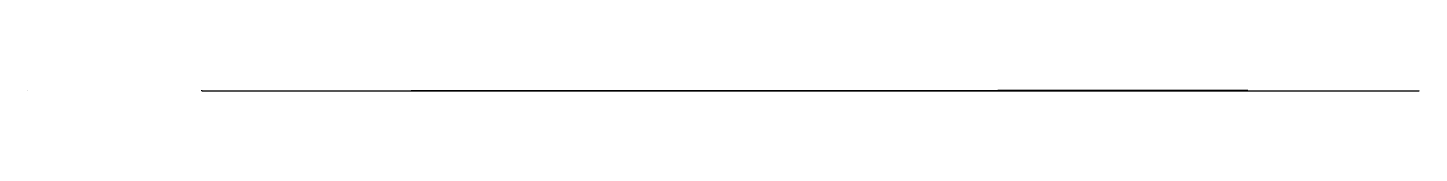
# Model space of a CAD drawing. Header units: metres. Extents: x -1 to 72750024, y 3999 to 4800.
# Drawn here: x 69950003 to 70350024, y 4079 to 4280 of the extents above; entities that cross this region are included whole.
import ezdxf

# ---------------------------------------------------------------- set-up
doc = ezdxf.new("R2010")
doc.units = ezdxf.units.M

msp = doc.modelspace()

# ---------------------------------------------------------------- linework, layer by layer
at = {"color": 7}
for p, q in [((69950003.013, 4280), (69950024.105, 4280)), ((69950003.013, 4280), (69950003.013, 4261.921)), ((69950024.105, 4261.921), (69950003.013, 4261.921)), ((69950006.026, 4273.974), (69950021.092, 4273.974)), ((69950024.105, 4280), (69950024.105, 4261.921)), ((70000000, 4260), (69999998.795, 4260)), ((70000000, 4224), (69999998.795, 4224)), ((70000000, 4188), (69999998.795, 4188)), ((70000000, 4152), (69999998.795, 4152)), ((70000000, 4116), (69999998.795, 4116)), ((70000000, 4080), (69999998.795, 4080)), ((70000000, 4252.8), (69999999.247, 4252.8)), ((70000000, 4245.6), (69999999.247, 4245.6)), ((70000000, 4238.4), (69999999.247, 4238.4)), ((70000000, 4231.2), (69999999.247, 4231.2)), ((70000000, 4216.8), (69999999.247, 4216.8)), ((70000000, 4209.6), (69999999.247, 4209.6)), ((70000000, 4202.4), (69999999.247, 4202.4)), ((70000000, 4195.2), (69999999.247, 4195.2)), ((70000000, 4180.8), (69999999.247, 4180.8)), ((70000000, 4173.6), (69999999.247, 4173.6)), ((70000000, 4166.4), (69999999.247, 4166.4)), ((70000000, 4159.2), (69999999.247, 4159.2)), ((70000000, 4144.8), (69999999.247, 4144.8)), ((70000000, 4137.6), (69999999.247, 4137.6)), ((70000000, 4130.4), (69999999.247, 4130.4)), ((70000000, 4123.2), (69999999.247, 4123.2)), ((70000000, 4108.8), (69999999.247, 4108.8)), ((70000000, 4101.6), (69999999.247, 4101.6)), ((70000000, 4094.4), (69999999.247, 4094.4)), ((70000000, 4087.2), (69999999.247, 4087.2)), ((70000000, 4080), (70000000, 4260)), ((70000000, 4080), (70350000, 4080)), ((70000000, 4080), (70000000, 4078.795)), ((70010000.001, 4080), (70010000.001, 4079.247)), ((70020000.002, 4080), (70020000.002, 4079.247)), ((70030000.003, 4080), (70030000.003, 4079.247)), ((70040000.003, 4080), (70040000.003, 4079.247)), ((70050000.001, 4080), (70050000.001, 4078.795)), ((70059999.998, 4080), (70059999.998, 4079.247)), ((70069999.996, 4080), (70069999.996, 4079.247)), ((70079999.993, 4080), (70079999.993, 4079.247)), ((70089999.991, 4080), (70089999.991, 4079.247)), ((70100000.002, 4080), (70100000.002, 4078.795)), ((70110000.006, 4080), (70110000.006, 4079.247)), ((70120000.01, 4080), (70120000.01, 4079.247)), ((70130000.015, 4080), (70130000.015, 4079.247)), ((70140000.019, 4080), (70140000.019, 4079.247)), ((70149999.996, 4080), (70149999.996, 4078.795)), ((70160000, 4080), (70160000, 4079.247)), ((70170000.005, 4080), (70170000.005, 4079.247)), ((70180000.009, 4080), (70180000.009, 4079.247)), ((70190000.013, 4080), (70190000.013, 4079.247)), ((70200000.004, 4080), (70200000.004, 4078.795)), ((70210000.008, 4080), (70210000.008, 4079.247)), ((70220000.012, 4080), (70220000.012, 4079.247)), ((70230000.003, 4080), (70230000.003, 4079.247)), ((70239999.994, 4080), (70239999.994, 4079.247)), ((70250000.012, 4080), (70250000.012, 4078.795)), ((70260000.002, 4080), (70260000.002, 4079.247)), ((70269999.993, 4080), (70269999.993, 4079.247)), ((70279999.984, 4080), (70279999.984, 4079.247)), ((70289999.975, 4080), (70289999.975, 4079.247)), ((70299999.992, 4080), (70299999.992, 4078.795)), ((70309999.983, 4080), (70309999.983, 4079.247)), ((70319999.974, 4080), (70319999.974, 4079.247)), ((70329999.964, 4080), (70329999.964, 4079.247)), ((70339999.955, 4080), (70339999.955, 4079.247)), ((70350000, 4080), (70350000, 4078.795)), ((70350003.013, 4260), (70350024.105, 4260)), ((70350003.013, 4260), (70350003.013, 4241.921)), ((70350024.105, 4241.921), (70350003.013, 4241.921)), ((70350006.026, 4253.974), (70350021.092, 4253.974)), ((70350024.105, 4260), (70350024.105, 4241.921))]:
    msp.add_line(p, q, dxfattribs=at)
at = {"color": 4}
for p, q in [((69950006.026, 4269.454), (69950021.092, 4269.454)), ((70029145.859, 4093.431), (70029487.02, 4093.869)), ((70029487.02, 4093.869), (70030379.461, 4095.313)), ((70030379.461, 4095.313), (70030391.221, 4095.303)), ((70030391.221, 4095.303), (70030594.23, 4095.612)), ((70030594.23, 4095.612), (70031587.9, 4097.052)), ((70031587.9, 4097.052), (70033731.73, 4100.235)), ((70033731.73, 4100.235), (70035027.672, 4102.337)), ((70035027.672, 4102.337), (70035060.5, 4102.307)), ((70035060.5, 4102.307), (70035383.559, 4102.805)), ((70035383.559, 4102.805), (70036079.039, 4103.695)), ((70036079.039, 4103.695), (70036220.809, 4104.051)), ((70036220.809, 4104.051), (70036475.91, 4104.232)), ((70036475.91, 4104.232), (70037583.609, 4105.953)), ((70037583.609, 4105.953), (70037595.719, 4105.908)), ((70037595.719, 4105.908), (70037858.66, 4106.154)), ((70037858.66, 4106.154), (70038209.539, 4106.656)), ((70038209.539, 4106.656), (70038284.77, 4106.749)), ((70038284.77, 4106.749), (70038406.02, 4106.924)), ((70038406.02, 4106.924), (70038621.34, 4107.177)), ((70038621.34, 4107.177), (70038730.211, 4107.336)), ((70038730.211, 4107.336), (70038891.93, 4107.576)), ((70038891.93, 4107.576), (70039172.051, 4107.84)), ((70039172.051, 4107.84), (70039771.578, 4108.703)), ((70039771.578, 4108.703), (70040238.539, 4109.279)), ((70040238.539, 4109.279), (70040279.34, 4109.332)), ((70040279.34, 4109.332), (70040351.238, 4109.411)), ((70040351.238, 4109.411), (70040381.699, 4109.475)), ((70040381.699, 4109.475), (70040487.559, 4109.606)), ((70040487.559, 4109.606), (70040498.23, 4109.496)), ((70040498.23, 4109.496), (70040648.75, 4109.879)), ((70040648.75, 4109.879), (70040873.961, 4110.067)), ((70040873.961, 4110.067), (70040965.59, 4110.231)), ((70040965.59, 4110.231), (70041169.32, 4110.504)), ((70041169.32, 4110.504), (70041535.52, 4110.857)), ((70041535.52, 4110.857), (70041843.32, 4111.323)), ((70041843.32, 4111.323), (70041904.75, 4111.359)), ((70041904.75, 4111.359), (70042095.672, 4111.703)), ((70042095.672, 4111.703), (70042467.461, 4112.167)), ((70042467.461, 4112.167), (70043352.309, 4113.134)), ((70043352.309, 4113.134), (70043491.551, 4113.363)), ((70043491.551, 4113.363), (70043616.43, 4113.501)), ((70043616.43, 4113.501), (70043728.012, 4113.633)), ((70043728.012, 4113.633), (70043854.828, 4113.783)), ((70043854.828, 4113.783), (70044028.32, 4113.993)), ((70044028.32, 4113.993), (70044174.289, 4114.242)), ((70044174.289, 4114.242), (70044339.109, 4114.366)), ((70044339.109, 4114.366), (70044876, 4114.83)), ((70044876, 4114.83), (70045049.871, 4115.271)), ((70045049.871, 4115.271), (70045857.859, 4116.113)), ((70045857.859, 4116.113), (70046567.52, 4117.16)), ((70046567.52, 4117.16), (70046701.73, 4117.358)), ((70046701.73, 4117.358), (70048240.422, 4119.186)), ((70048240.422, 4119.186), (70048763.328, 4119.66)), ((70048763.328, 4119.66), (70049809.68, 4121.126)), ((70049809.68, 4121.126), (70050090.27, 4121.152)), ((70050090.27, 4121.152), (70050117.02, 4121.65)), ((70050117.02, 4121.65), (70051401.762, 4123.126)), ((70051401.762, 4123.126), (70051436.82, 4123.002)), ((70051436.82, 4123.002), (70051766.539, 4123.545)), ((70051766.539, 4123.545), (70051828.109, 4123.593)), ((70051828.109, 4123.593), (70052143.102, 4124.024)), ((70052143.102, 4124.024), (70052304.141, 4124.175)), ((70052304.141, 4124.175), (70052332.141, 4124.283)), ((70052332.141, 4124.283), (70052463.148, 4124.428)), ((70052463.148, 4124.428), (70052616.859, 4124.604)), ((70052616.859, 4124.604), (70052673.961, 4124.68)), ((70052673.961, 4124.68), (70052685.102, 4124.721)), ((70052685.102, 4124.721), (70052726.172, 4124.72)), ((70052726.172, 4124.72), (70053263.59, 4125.225)), ((70053263.59, 4125.225), (70054031.289, 4125.988)), ((70054031.289, 4125.988), (70054197.34, 4126.171)), ((70054197.34, 4126.171), (70054398.93, 4126.355)), ((70054398.93, 4126.355), (70054519.828, 4126.491)), ((70054519.828, 4126.491), (70054523.09, 4126.482)), ((70054523.09, 4126.482), (70054591.398, 4126.547)), ((70054591.398, 4126.547), (70054663.449, 4126.619)), ((70054663.449, 4126.619), (70054664.301, 4126.768)), ((70054664.301, 4126.768), (70055074.199, 4127.209)), ((70055074.199, 4127.209), (70055075.02, 4126.967)), ((70055075.02, 4126.967), (70055089.66, 4127.027)), ((70055089.66, 4127.027), (70055346.391, 4127.318)), ((70055346.391, 4127.318), (70056558.762, 4128.392)), ((70056558.762, 4128.392), (70056614.051, 4128.598)), ((70056614.051, 4128.598), (70056807.371, 4128.655)), ((70056807.371, 4128.655), (70057825.699, 4129.738)), ((70057825.699, 4129.738), (70058111.672, 4130.009)), ((70058111.672, 4130.009), (70058245.738, 4130.129)), ((70058245.738, 4130.129), (70058308.988, 4130.222)), ((70058308.988, 4130.222), (70058325.699, 4130.212)), ((70058325.699, 4130.212), (70058491.328, 4130.408)), ((70058491.328, 4130.408), (70058760.059, 4130.693)), ((70058760.059, 4130.693), (70058775.48, 4130.723)), ((70058775.48, 4130.723), (70058847.59, 4130.758)), ((70058847.59, 4130.758), (70058944.551, 4130.777)), ((70058944.551, 4130.777), (70059109.051, 4131.003)), ((70059109.051, 4131.003), (70059568.379, 4131.317)), ((70059568.379, 4131.317), (70059623.371, 4131.063)), ((70059623.371, 4131.063), (70060196.328, 4132.099)), ((70060196.328, 4132.099), (70060215.16, 4132.084)), ((70060215.16, 4132.084), (70060381.289, 4132.114)), ((70060381.289, 4132.114), (70060631.141, 4132.331)), ((70060631.141, 4132.331), (70061040.109, 4132.589)), ((70061040.109, 4132.589), (70061063.289, 4132.785)), ((70061063.289, 4132.785), (70061295.328, 4132.945)), ((70061295.328, 4132.945), (70061463.629, 4133.162)), ((70061463.629, 4133.162), (70061938.898, 4133.252)), ((70061938.898, 4133.252), (70062530.02, 4133.889)), ((70062530.02, 4133.889), (70062660.199, 4134.245)), ((70062660.199, 4134.245), (70063262.719, 4134.387)), ((70063262.719, 4134.387), (70063383.398, 4134.729)), ((70063383.398, 4134.729), (70064154.219, 4135.181)), ((70064154.219, 4135.181), (70064453.879, 4135.575)), ((70064453.879, 4135.575), (70064832.191, 4135.886)), ((70064832.191, 4135.886), (70064927.102, 4136.039)), ((70064927.102, 4136.039), (70065539.461, 4136.484)), ((70065539.461, 4136.484), (70065540.391, 4136.361)), ((70065540.391, 4136.361), (70066152.648, 4136.903)), ((70066152.648, 4136.903), (70066449.461, 4137.346)), ((70066449.461, 4137.346), (70066869.844, 4137.581)), ((70066869.844, 4137.581), (70067156.594, 4137.907)), ((70067156.594, 4137.907), (70067525.711, 4138.105)), ((70067525.711, 4138.105), (70067540.906, 4138.094)), ((70067540.906, 4138.094), (70067841.297, 4138.412)), ((70067841.297, 4138.412), (70068061.422, 4138.719)), ((70068061.422, 4138.719), (70068596.094, 4138.935)), ((70068596.094, 4138.935), (70069394.391, 4139.641)), ((70069394.391, 4139.641), (70070182.18, 4140.349)), ((70070182.18, 4140.349), (70071246.797, 4140.944)), ((70071246.797, 4140.944), (70071494.109, 4141.2)), ((70071494.109, 4141.2), (70071607.992, 4141.691)), ((70071607.992, 4141.691), (70071672.109, 4141.624)), ((70071672.109, 4141.624), (70073272.344, 4142.912)), ((70073272.344, 4142.912), (70073335.906, 4142.849)), ((70073335.906, 4142.849), (70073583.156, 4143.082)), ((70073583.156, 4143.082), (70073828.883, 4143.371)), ((70073828.883, 4143.371), (70073893.359, 4143.083)), ((70073893.359, 4143.083), (70074691.063, 4143.94)), ((70074691.063, 4143.94), (70075213.477, 4144.376)), ((70075213.477, 4144.376), (70075468.203, 4144.206)), ((70075468.203, 4144.206), (70075560.367, 4144.496)), ((70075560.367, 4144.496), (70075824.578, 4144.801)), ((70075824.578, 4144.801), (70076070.094, 4144.973)), ((70076070.094, 4144.973), (70076471.742, 4145.281)), ((70076471.742, 4145.281), (70076580.906, 4145.302)), ((70076580.906, 4145.302), (70076970.227, 4145.666)), ((70076970.227, 4145.666), (70077431.32, 4146.052)), ((70077431.32, 4146.052), (70077828.297, 4146.233)), ((70077828.297, 4146.233), (70078209.453, 4146.646)), ((70078209.453, 4146.646), (70078275.758, 4146.49)), ((70078275.758, 4146.49), (70078442.094, 4146.891)), ((70078442.094, 4146.891), (70078723.609, 4147.096)), ((70078723.609, 4147.096), (70079073.047, 4147.259)), ((70079073.047, 4147.259), (70079111.203, 4147.284)), ((70079111.203, 4147.284), (70079512.703, 4147.612)), ((70079512.703, 4147.612), (70080144.906, 4147.964)), ((70080144.906, 4147.964), (70080420.672, 4148.237)), ((70080420.672, 4148.237), (70080756.094, 4148.575)), ((70080756.094, 4148.575), (70080877.211, 4148.837)), ((70080877.211, 4148.837), (70080882.859, 4148.535)), ((70080882.859, 4148.535), (70080983.477, 4148.788)), ((70080983.477, 4148.788), (70082161.453, 4149.586)), ((70082161.453, 4149.586), (70082279.648, 4149.722)), ((70082279.648, 4149.722), (70082958.422, 4150.296)), ((70082958.422, 4150.296), (70083232.078, 4150.533)), ((70083232.078, 4150.533), (70083297.922, 4150.425)), ((70083297.922, 4150.425), (70083402.281, 4150.473)), ((70083402.281, 4150.473), (70083443.227, 4150.545)), ((70083443.227, 4150.545), (70083555.672, 4150.659)), ((70083555.672, 4150.659), (70083991.141, 4151.024)), ((70083991.141, 4151.024), (70084440.602, 4151.337)), ((70084440.602, 4151.337), (70084456.773, 4151.447)), ((70084456.773, 4151.447), (70084517.297, 4151.409)), ((70084517.297, 4151.409), (70084935.523, 4151.689)), ((70084935.523, 4151.689), (70085004.023, 4151.742)), ((70085004.023, 4151.742), (70085178.102, 4151.847)), ((70085178.102, 4151.847), (70085412.508, 4152.11)), ((70085412.508, 4152.11), (70085425.57, 4152.056)), ((70085425.57, 4152.056), (70085688.719, 4152.27)), ((70085688.719, 4152.27), (70085875.852, 4152.41)), ((70085875.852, 4152.41), (70086425.492, 4152.792)), ((70086425.492, 4152.792), (70086649.773, 4152.942)), ((70086649.773, 4152.942), (70086684.133, 4152.805)), ((70086684.133, 4152.805), (70086757.172, 4153.078)), ((70086757.172, 4153.078), (70086798.188, 4153.128)), ((70086798.188, 4153.128), (70086811.008, 4153.189)), ((70086811.008, 4153.189), (70086877.406, 4153.099)), ((70086877.406, 4153.099), (70087823.547, 4153.866)), ((70087823.547, 4153.866), (70088132.031, 4154.076)), ((70088132.031, 4154.076), (70088852.289, 4154.42)), ((70088852.289, 4154.42), (70089926.828, 4155.17)), ((70089926.828, 4155.17), (70091184.289, 4156.181)), ((70091184.289, 4156.181), (70091272.68, 4156.224)), ((70091272.68, 4156.224), (70091566.18, 4156.458)), ((70091566.18, 4156.458), (70091708.43, 4156.573)), ((70091708.43, 4156.573), (70091933.906, 4156.59)), ((70091933.906, 4156.59), (70092018.594, 4156.701)), ((70092018.594, 4156.701), (70092121.609, 4156.718)), ((70092121.609, 4156.718), (70092252.273, 4156.855)), ((70092252.273, 4156.855), (70092320.156, 4156.908)), ((70092320.156, 4156.908), (70092435.898, 4156.983)), ((70092435.898, 4156.983), (70092462.547, 4157.004)), ((70092462.547, 4157.004), (70092581.961, 4157.105)), ((70092581.961, 4157.105), (70092639.773, 4157.129)), ((70092639.773, 4157.129), (70092758.727, 4157.234)), ((70092758.727, 4157.234), (70092931.297, 4157.252)), ((70092931.297, 4157.252), (70093102.211, 4157.425)), ((70093102.211, 4157.425), (70093750.422, 4157.821)), ((70093750.422, 4157.821), (70093835.781, 4157.967)), ((70093835.781, 4157.967), (70094490.688, 4158.358)), ((70094490.688, 4158.358), (70094566.5, 4158.532)), ((70094566.5, 4158.532), (70094782.43, 4158.625)), ((70094782.43, 4158.625), (70095121.727, 4158.984)), ((70095121.727, 4158.984), (70095255.273, 4158.954)), ((70095255.273, 4158.954), (70095428.453, 4159.039)), ((70095428.453, 4159.039), (70095646.813, 4159.232)), ((70095646.813, 4159.232), (70096302.273, 4159.644)), ((70096302.273, 4159.644), (70096381.75, 4159.714)), ((70096381.75, 4159.714), (70096487.969, 4159.801)), ((70096487.969, 4159.801), (70096714.227, 4159.902)), ((70096714.227, 4159.902), (70096979.141, 4160.13)), ((70096979.141, 4160.13), (70097035.203, 4160.236)), ((70097035.203, 4160.236), (70097384.563, 4160.433)), ((70097384.563, 4160.433), (70097626.117, 4160.563)), ((70097626.117, 4160.563), (70097845.844, 4160.823)), ((70097845.844, 4160.823), (70097999.727, 4160.764)), ((70097999.727, 4160.764), (70098183.797, 4160.953)), ((70098183.797, 4160.953), (70098198.547, 4160.992)), ((70098198.547, 4160.992), (70098317.922, 4161.017)), ((70098317.922, 4161.017), (70099010.953, 4161.499)), ((70099010.953, 4161.499), (70099099.656, 4161.589)), ((70099099.656, 4161.589), (70099738.383, 4162.086)), ((70099738.383, 4162.086), (70099799.18, 4162.128)), ((70099799.18, 4162.128), (70100326.102, 4162.418)), ((70100326.102, 4162.418), (70100624.203, 4162.595)), ((70100624.203, 4162.595), (70101187.102, 4163.135)), ((70101187.102, 4163.135), (70101568, 4163.242)), ((70101568, 4163.242), (70101621.398, 4163.362)), ((70101621.398, 4163.362), (70101716.5, 4163.375)), ((70101716.5, 4163.375), (70101876.398, 4163.379)), ((70101876.398, 4163.379), (70102604.398, 4163.929)), ((70102604.398, 4163.929), (70103549, 4164.434)), ((70103549, 4164.434), (70103592.602, 4164.59)), ((70103592.602, 4164.59), (70103685.898, 4164.483)), ((70103685.898, 4164.483), (70104360.102, 4165.054)), ((70104360.102, 4165.054), (70104663, 4165.23)), ((70104663, 4165.23), (70104766.297, 4165.295)), ((70104766.297, 4165.295), (70105135.797, 4165.537)), ((70105135.797, 4165.537), (70105262.102, 4165.665)), ((70105262.102, 4165.665), (70105287, 4165.718)), ((70105287, 4165.718), (70105287.797, 4165.688)), ((70105287.797, 4165.688), (70105295.102, 4165.681)), ((70105295.102, 4165.681), (70105321.5, 4165.642)), ((70105321.5, 4165.642), (70105798.602, 4165.874)), ((70105798.602, 4165.874), (70105999.602, 4166.166)), ((70105999.602, 4166.166), (70106540.102, 4166.413)), ((70106540.102, 4166.413), (70106781.297, 4166.541)), ((70106781.297, 4166.541), (70106866.297, 4166.628)), ((70106866.297, 4166.628), (70107268.602, 4166.963)), ((70107268.602, 4166.963), (70107316.602, 4167.007)), ((70107316.602, 4167.007), (70107429.398, 4167.166)), ((70107429.398, 4167.166), (70107511.5, 4167.07)), ((70107511.5, 4167.07), (70107759.703, 4167.234)), ((70107759.703, 4167.234), (70107962.898, 4167.38)), ((70107962.898, 4167.38), (70108001.297, 4167.378)), ((70108001.297, 4167.378), (70108011.898, 4167.398)), ((70108011.898, 4167.398), (70108064.398, 4167.513)), ((70108064.398, 4167.513), (70108183.297, 4167.557)), ((70108183.297, 4167.557), (70108428.797, 4167.601)), ((70108428.797, 4167.601), (70108567.297, 4167.776)), ((70108567.297, 4167.776), (70108666.602, 4167.81)), ((70108666.602, 4167.81), (70109273.203, 4168.206)), ((70109273.203, 4168.206), (70109364.703, 4168.327)), ((70109364.703, 4168.327), (70109377.203, 4168.288)), ((70109377.203, 4168.288), (70109568.102, 4168.444)), ((70109568.102, 4168.444), (70109826.398, 4168.561)), ((70109826.398, 4168.561), (70109888.5, 4168.668)), ((70109888.5, 4168.668), (70110088.797, 4168.669)), ((70110088.797, 4168.669), (70110816.203, 4169.166)), ((70110816.203, 4169.166), (70111305, 4169.316)), ((70111305, 4169.316), (70111668.297, 4169.825)), ((70111668.297, 4169.825), (70111712.102, 4169.651)), ((70111712.102, 4169.651), (70111725.102, 4169.844)), ((70111725.102, 4169.844), (70112295, 4170.21)), ((70112295, 4170.21), (70112882.102, 4170.631)), ((70112882.102, 4170.631), (70113567.797, 4171.09)), ((70113567.797, 4171.09), (70113706.102, 4170.841)), ((70113706.102, 4170.841), (70113717.602, 4171.102)), ((70113717.602, 4171.102), (70113790.5, 4171.131)), ((70113790.5, 4171.131), (70113820.602, 4171.165)), ((70113820.602, 4171.165), (70114532.398, 4171.487)), ((70114532.398, 4171.487), (70114609.297, 4171.673)), ((70114609.297, 4171.673), (70114806.398, 4171.784)), ((70114806.398, 4171.784), (70115230.5, 4171.951)), ((70115230.5, 4171.951), (70115402, 4172.213)), ((70115402, 4172.213), (70115764.203, 4172.38)), ((70115764.203, 4172.38), (70116088.297, 4172.596)), ((70116088.297, 4172.596), (70116104.203, 4172.522)), ((70116104.203, 4172.522), (70116377.898, 4172.579)), ((70116377.898, 4172.579), (70116807.203, 4172.997)), ((70116807.203, 4172.997), (70117325.602, 4173.341)), ((70117325.602, 4173.341), (70117712.797, 4173.585)), ((70117712.797, 4173.585), (70118145, 4173.796)), ((70118145, 4173.796), (70118645.898, 4174.06)), ((70118645.898, 4174.06), (70119425.398, 4174.534)), ((70119425.398, 4174.534), (70119671.898, 4174.505)), ((70119671.898, 4174.505), (70120140.703, 4174.725)), ((70120140.703, 4174.725), (70120849.5, 4175.276)), ((70120849.5, 4175.276), (70120952.398, 4175.332)), ((70120952.398, 4175.332), (70120973.602, 4175.326)), ((70120973.602, 4175.326), (70120984.398, 4175.387)), ((70120984.398, 4175.387), (70120992.102, 4175.346)), ((70120992.102, 4175.346), (70121047.398, 4175.257)), ((70121047.398, 4175.257), (70121341.602, 4175.56)), ((70121341.602, 4175.56), (70121368.398, 4175.555)), ((70121368.398, 4175.555), (70121396, 4175.593)), ((70121396, 4175.593), (70121604.703, 4175.771)), ((70121604.703, 4175.771), (70121907.203, 4175.862)), ((70121907.203, 4175.862), (70121921.5, 4175.974)), ((70121921.5, 4175.974), (70122038.203, 4175.955)), ((70122038.203, 4175.955), (70122063.297, 4175.979)), ((70122063.297, 4175.979), (70122220.102, 4176.047)), ((70122220.102, 4176.047), (70122672.398, 4176.329)), ((70122672.398, 4176.329), (70123172.602, 4176.591)), ((70123172.602, 4176.591), (70123200.898, 4176.714)), ((70123200.898, 4176.714), (70123207.703, 4176.639)), ((70123207.703, 4176.639), (70123266.203, 4176.648)), ((70123266.203, 4176.648), (70123336.102, 4176.699)), ((70123336.102, 4176.699), (70123439.297, 4176.832)), ((70123439.297, 4176.832), (70123917.102, 4176.944)), ((70123917.102, 4176.944), (70123961.5, 4176.943)), ((70123961.5, 4176.943), (70124256.102, 4177.235)), ((70124256.102, 4177.235), (70124466.5, 4177.355)), ((70124466.5, 4177.355), (70124824.398, 4177.48)), ((70124824.398, 4177.48), (70125429.203, 4177.901)), ((70125429.203, 4177.901), (70125539.203, 4177.961)), ((70125539.203, 4177.961), (70125747.398, 4178.143)), ((70125747.398, 4178.143), (70126043.703, 4178.227)), ((70126043.703, 4178.227), (70126045.898, 4178.043)), ((70126045.898, 4178.043), (70126475.398, 4178.502)), ((70126475.398, 4178.502), (70126558.602, 4178.6)), ((70126558.602, 4178.6), (70127090.797, 4178.727)), ((70127090.797, 4178.727), (70127584, 4178.796)), ((70127584, 4178.796), (70127721.602, 4179.104)), ((70127721.602, 4179.104), (70127812.797, 4179.308)), ((70127812.797, 4179.308), (70127992.297, 4179.373)), ((70127992.297, 4179.373), (70128362.297, 4179.653)), ((70128362.297, 4179.653), (70129666.398, 4180.332)), ((70129666.398, 4180.332), (70129747.102, 4180.416)), ((70129747.102, 4180.416), (70129779.297, 4180.382)), ((70129779.297, 4180.382), (70130578.398, 4180.762)), ((70130578.398, 4180.762), (70130984.602, 4181.051)), ((70130984.602, 4181.051), (70131219.297, 4181.178)), ((70131219.297, 4181.178), (70131496.5, 4181.142)), ((70131496.5, 4181.142), (70131596.297, 4181.465)), ((70131596.297, 4181.465), (70131631.297, 4181.417)), ((70131631.297, 4181.417), (70132699.5, 4182.033)), ((70132699.5, 4182.033), (70133327.703, 4182.222)), ((70133327.703, 4182.222), (70134048.203, 4182.855)), ((70134048.203, 4182.855), (70134330.094, 4182.974)), ((70134330.094, 4182.974), (70134512.906, 4183.008)), ((70134512.906, 4183.008), (70134651.094, 4183.048)), ((70134651.094, 4183.048), (70134980.094, 4183.069)), ((70134980.094, 4183.069), (70135560.594, 4183.503)), ((70135560.594, 4183.503), (70135811.906, 4183.661)), ((70135811.906, 4183.661), (70136096, 4183.867)), ((70136096, 4183.867), (70136462.406, 4184.097)), ((70136462.406, 4184.097), (70139591, 4185.72)), ((70139591, 4185.72), (70141285, 4186.642)), ((70141285, 4186.642), (70141510.094, 4186.786)), ((70141510.094, 4186.786), (70141703.094, 4186.557)), ((70141703.094, 4186.557), (70141851.797, 4186.701)), ((70141851.797, 4186.701), (70142318, 4186.837)), ((70142318, 4186.837), (70142634.203, 4187.34)), ((70142634.203, 4187.34), (70144081.297, 4188.034)), ((70144081.297, 4188.034), (70145615.703, 4188.724)), ((70145615.703, 4188.724), (70146142.297, 4188.664)), ((70146142.297, 4188.664), (70146296.406, 4189.135)), ((70146296.406, 4189.135), (70149135.594, 4190.774)), ((70149135.594, 4190.774), (70149408, 4190.88)), ((70149408, 4190.88), (70150134.203, 4191.297)), ((70150134.203, 4191.297), (70150919.594, 4191.365)), ((70150919.594, 4191.365), (70152503.594, 4192.332)), ((70152503.594, 4192.332), (70153299.094, 4192.772)), ((70153299.094, 4192.772), (70153304.703, 4192.554)), ((70153304.703, 4192.554), (70155371.094, 4193.659)), ((70155371.094, 4193.659), (70156254.797, 4194.292)), ((70156254.797, 4194.292), (70156300.594, 4194.258)), ((70156300.594, 4194.258), (70158100.5, 4194.971)), ((70158100.5, 4194.971), (70158109, 4195.245)), ((70158109, 4195.245), (70159278.797, 4195.818)), ((70159278.797, 4195.818), (70159690.406, 4195.901)), ((70159690.406, 4195.901), (70160840.594, 4196.31)), ((70160840.594, 4196.31), (70160987.797, 4196.469)), ((70160987.797, 4196.469), (70161116, 4196.553)), ((70161116, 4196.553), (70161701.5, 4196.709)), ((70161701.5, 4196.709), (70161792.406, 4196.895)), ((70161792.406, 4196.895), (70161814.094, 4196.857)), ((70161814.094, 4196.857), (70162354.203, 4197.243)), ((70162354.203, 4197.243), (70163028.203, 4197.509)), ((70163028.203, 4197.509), (70164968.203, 4198.474)), ((70164968.203, 4198.474), (70165150.594, 4198.428)), ((70165150.594, 4198.428), (70165530.5, 4198.633)), ((70165530.5, 4198.633), (70166094.094, 4198.932)), ((70166094.094, 4198.932), (70166123.203, 4199.027)), ((70166123.203, 4199.027), (70166734.203, 4199.444)), ((70166734.203, 4199.444), (70166773.094, 4198.933)), ((70166773.094, 4198.933), (70167710.594, 4199.831)), ((70167710.594, 4199.831), (70167909.094, 4199.842)), ((70167909.094, 4199.842), (70168183.297, 4200.164)), ((70168183.297, 4200.164), (70168756.203, 4200.27)), ((70168756.203, 4200.27), (70170273.703, 4200.98)), ((70170273.703, 4200.98), (70170971.906, 4201.432)), ((70170971.906, 4201.432), (70172377.797, 4201.874)), ((70172377.797, 4201.874), (70173572.703, 4202.536)), ((70173572.703, 4202.536), (70173772.406, 4202.809)), ((70173772.406, 4202.809), (70174437.203, 4203.079)), ((70174437.203, 4203.079), (70176253, 4204.019)), ((70176253, 4204.019), (70177139, 4204.221)), ((70177139, 4204.221), (70177707, 4204.604)), ((70177707, 4204.604), (70178415.203, 4204.944)), ((70178415.203, 4204.944), (70179482.297, 4205.354)), ((70179482.297, 4205.354), (70179693.906, 4205.497)), ((70179693.906, 4205.497), (70180565.406, 4205.909)), ((70180565.406, 4205.909), (70180726, 4205.97)), ((70180726, 4205.97), (70180920.203, 4206.053)), ((70180920.203, 4206.053), (70181713.203, 4206.471)), ((70181713.203, 4206.471), (70183231.594, 4206.917)), ((70183231.594, 4206.917), (70183969.094, 4207.64)), ((70183969.094, 4207.64), (70184679.906, 4207.904)), ((70184679.906, 4207.904), (70184929.297, 4207.619)), ((70184929.297, 4207.619), (70188880, 4209.891)), ((70188880, 4209.891), (70191325, 4211.091)), ((70191325, 4211.091), (70192825, 4211.683)), ((70192825, 4211.683), (70194257.594, 4212.062)), ((70194257.594, 4212.062), (70195788.906, 4212.973)), ((70195788.906, 4212.973), (70197921.5, 4213.651)), ((70197921.5, 4213.651), (70198051.297, 4214.029)), ((70198051.297, 4214.029), (70198290, 4214.063)), ((70198290, 4214.063), (70201319.906, 4215.403)), ((70201319.906, 4215.403), (70201460.906, 4215.41)), ((70201460.906, 4215.41), (70201620.594, 4215.448)), ((70201620.594, 4215.448), (70201893.5, 4215.47)), ((70201893.5, 4215.47), (70202769.906, 4216.004)), ((70202769.906, 4216.004), (70203103.297, 4216.079)), ((70203103.297, 4216.079), (70204182.406, 4216.704)), ((70204182.406, 4216.704), (70204658.406, 4216.832)), ((70204658.406, 4216.832), (70204905.703, 4216.871)), ((70204905.703, 4216.871), (70205159.797, 4217.095)), ((70205159.797, 4217.095), (70205462.094, 4217.109)), ((70205462.094, 4217.109), (70205528.094, 4217.068)), ((70205528.094, 4217.068), (70205958, 4217.377)), ((70205958, 4217.377), (70206610, 4217.62)), ((70206610, 4217.62), (70208793.797, 4218.56)), ((70208793.797, 4218.56), (70208979.703, 4218.769)), ((70208979.703, 4218.769), (70209343, 4218.795)), ((70209343, 4218.795), (70209688.297, 4219.111)), ((70209688.297, 4219.111), (70212413.406, 4220.133)), ((70212413.406, 4220.133), (70212489.406, 4220.323)), ((70212489.406, 4220.323), (70212623.797, 4220.194)), ((70212623.797, 4220.194), (70214523.5, 4221.251)), ((70214523.5, 4221.251), (70215756, 4221.756)), ((70215756, 4221.756), (70216519, 4221.918)), ((70216519, 4221.918), (70218641.297, 4223.032)), ((70218641.297, 4223.032), (70218669.906, 4223.021)), ((70218669.906, 4223.021), (70218890.797, 4222.891)), ((70218890.797, 4222.891), (70221349.203, 4224.185)), ((70221349.203, 4224.185), (70221482.906, 4224.067)), ((70221482.906, 4224.067), (70222254.594, 4224.6)), ((70222254.594, 4224.6), (70223868.094, 4225.285)), ((70223868.094, 4225.285), (70225258.203, 4225.839)), ((70225258.203, 4225.839), (70225575.797, 4226.058)), ((70225575.797, 4226.058), (70226124, 4226.122)), ((70226124, 4226.122), (70226136.906, 4226.268)), ((70226136.906, 4226.268), (70226214.906, 4226.313)), ((70226214.906, 4226.313), (70226385.906, 4226.158)), ((70226385.906, 4226.158), (70227213.203, 4226.611)), ((70227213.203, 4226.611), (70228082.703, 4227.129)), ((70228082.703, 4227.129), (70228211, 4227.179)), ((70228211, 4227.179), (70228851, 4227.499)), ((70228851, 4227.499), (70229198.703, 4227.52)), ((70229198.703, 4227.52), (70229681.203, 4227.816)), ((70229681.203, 4227.816), (70229768.5, 4227.852)), ((70229768.5, 4227.852), (70230321.297, 4228.061)), ((70230321.297, 4228.061), (70230708.906, 4228.261)), ((70230708.906, 4228.261), (70231505.703, 4228.611)), ((70231505.703, 4228.611), (70232080, 4228.917)), ((70232080, 4228.917), (70232514.5, 4229.057)), ((70232514.5, 4229.057), (70232924.594, 4229.062)), ((70232924.594, 4229.062), (70233755.406, 4229.352)), ((70233755.406, 4229.352), (70234286.406, 4229.822)), ((70234286.406, 4229.822), (70235079.297, 4230.158)), ((70235079.297, 4230.158), (70236677, 4230.697)), ((70236677, 4230.697), (70237080.297, 4230.933)), ((70237080.297, 4230.933), (70237144.797, 4231.025)), ((70237144.797, 4231.025), (70241405.797, 4232.813)), ((70241405.797, 4232.813), (70242356.297, 4232.865)), ((70242356.297, 4232.865), (70247329.203, 4235.293)), ((70247329.203, 4235.293), (70251198.594, 4236.505)), ((70251198.594, 4236.505), (70255007.297, 4238.38)), ((70255007.297, 4238.38), (70258844.703, 4239.487)), ((70258844.703, 4239.487), (70263945.188, 4241.414)), ((70263945.188, 4241.414), (70264226.094, 4241.817)), ((70264226.094, 4241.817), (70266533.094, 4242.422)), ((70266533.094, 4242.422), (70267352.813, 4242.758)), ((70267352.813, 4242.758), (70267372.906, 4242.771)), ((70267372.906, 4242.771), (70268251, 4243.059)), ((70268251, 4243.059), (70271916.5, 4244.345)), ((70271916.5, 4244.345), (70274027.313, 4245.476)), ((70274027.313, 4245.476), (70278698.094, 4246.813)), ((70278698.094, 4246.813), (70283440.906, 4249.003)), ((70283440.906, 4249.003), (70286977.594, 4249.888)), ((70286977.594, 4249.888), (70291744, 4252.081)), ((70291744, 4252.081), (70294604.688, 4252.774)), ((70294604.688, 4252.774), (70297866.188, 4254.294)), ((70297866.188, 4254.294), (70299533.906, 4254.705)), ((70299533.906, 4254.705), (70300646.406, 4255.219)), ((70300646.406, 4255.219), (70300734.813, 4255.234)), ((70350006.026, 4249.454), (70350021.092, 4249.454))]:
    msp.add_line(p, q, dxfattribs=at)

doc.saveas('drawing.dxf')
